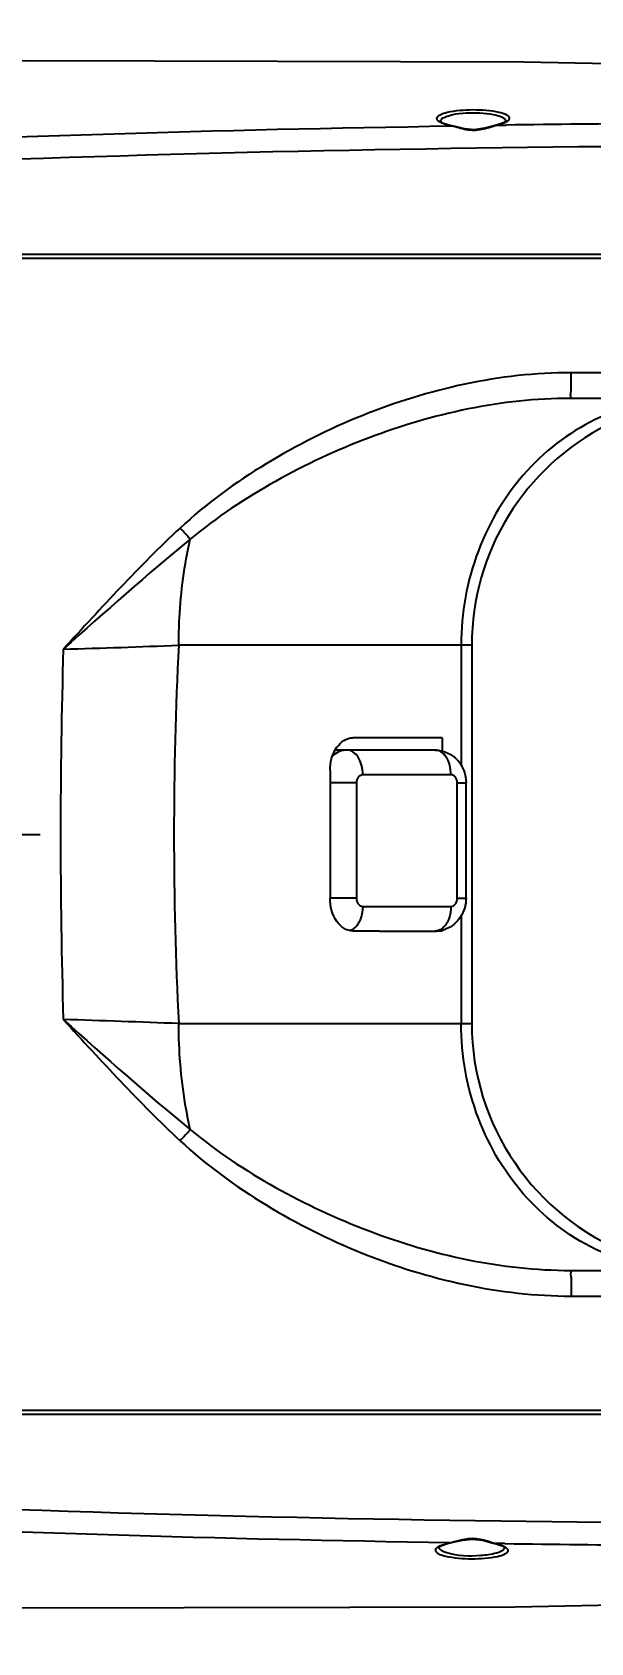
# Model space of a CAD drawing. Header units: millimetres. Extents: x 7426 to 8737, y 124 to 421.
# Drawn here: x 8520.84 to 8523.11, y 206.85 to 213.37 of the extents above; entities that cross this region are included whole.
import ezdxf

# ---------------------------------------------------------------- set-up
doc = ezdxf.new("R2010")
doc.units = ezdxf.units.MM
doc.linetypes.add('CENTER', pattern=[0.6, 0.375, -0.075, 0.075, -0.075])
for name, color, linetype in [('中心线', 7, 'Continuous'), ('外形图', 7, 'Continuous'), ('尺寸标注', 7, 'Continuous')]:
    doc.layers.add(name, color=color, linetype=linetype)
doc.styles.add('微软雅黑', font='msyh.ttc')
doc.dimstyles.new('尺寸标注_1_30比例', dxfattribs={"dimtxt": 2.1, "dimasz": 1.7, "dimexe": 0.5, "dimexo": 0.4, "dimgap": 0.5, "dimtad": 1, "dimdec": 1, "dimlfac": 30, "dimdsep": 46, "dimtxsty": '微软雅黑', "dimcen": 0.09, "dimadec": 0, "dimazin": 0, "dimtp": 0.01, "dimtm": 0.01, "dimtfac": 1, "dimtdec": 1, "dimtofl": 0, "dimtmove": 0, "dimatfit": 3, "dimfxl": 1, "dimtolj": 1, "dimarcsym": 0})

# ---------------------------------------------------------------- blocks, each defined once
blk = doc.blocks.new('*D1305')
at = {"layer": 'Defpoints', "color": 0}
for p in [(8485.0037, 232.4237), (8436.1924, 220.4238), (8494.6243, 210.1207), (8494.6243, 210.1207), (8553.9577, 210.1207)]:
    blk.add_point(p, dxfattribs=at)
at = {"layer": '尺寸标注', "color": 0, "lineweight": -2, "ltscale": 10}
blk.add_arc((8494.6243, 210.1207), 24.2895, 4.01089, 165.98911, dxfattribs=at)
at = {"layer": '尺寸标注', "color": 0}
for points in [[(8470.7803, 216.0602), (8471.3345, 215.9424), (8470.7038, 214.3385)], [(8518.5712, 211.8097), (8519.1375, 211.8295), (8518.9139, 210.1207)]]:
    blk.add_solid(points, dxfattribs=at)
at = {"layer": '尺寸标注', "color": 0, "insert": (8503.4089, 234.4644), "char_height": 2.1, "attachment_point": 5, "rotation": 340.15769, "style": '微软雅黑'}
blk.add_mtext('\\A1;+\\A1;170%%d', dxfattribs=at)
blk = doc.blocks.new('*D1306')
at = {"layer": 'Defpoints', "color": 0}
for p in [(8494.4443, 210.1157), (8494.4443, 210.1157), (8553.7776, 210.1157), (8436.0124, 199.8125), (8484.7488, 187.639)]:
    blk.add_point(p, dxfattribs=at)
at = {"layer": '尺寸标注', "color": 0, "lineweight": -2, "ltscale": 10}
blk.add_arc((8494.4443, 210.1157), 24.4786, 193.9799, 356.0201, dxfattribs=at)
at = {"layer": '尺寸标注', "color": 0}
for points in [[(8519.1471, 208.4068), (8518.5807, 208.4265), (8518.9229, 210.1157)], [(8470.9679, 204.2609), (8470.4136, 204.1432), (8470.3376, 205.865)]]:
    blk.add_solid(points, dxfattribs=at)
at = {"layer": '尺寸标注', "color": 0, "insert": (8501.6257, 188.3835), "char_height": 2.1, "attachment_point": 5, "rotation": 18.28607, "style": '微软雅黑'}
blk.add_mtext('\\A1;-\\A1;170%%d', dxfattribs=at)

msp = doc.modelspace()

# ---------------------------------------------------------------- linework, layer by layer
at = {"layer": '中心线', "linetype": 'CENTER', "ltscale": 50}
msp.add_line((8494.6243, 210.1207), (8553.9577, 210.1207), dxfattribs=at)
at = {"layer": '外形图', "linetype": 'Continuous'}
for p, q in [((8522.7623, 213.0098), (8522.7531, 213.004)), ((8522.532, 212.994), (8522.5087, 213.0015)), ((8522.5435, 212.9914), (8522.532, 212.994)), ((8522.5409, 212.9912), (8522.5434, 212.9915)), ((8522.5434, 212.9915), (8522.5435, 212.9914)), ((8522.5563, 212.9887), (8522.5434, 212.9915)), ((8522.7115, 212.9895), (8522.6944, 212.9841)), ((8522.7235, 212.9941), (8522.713, 212.9914)), ((8522.7332, 212.9967), (8522.7234, 212.9941)), ((8522.7235, 212.9941), (8522.7234, 212.9941)), ((8522.7264, 212.994), (8522.7235, 212.9941)), ((8522.7264, 212.994), (8522.7632, 212.9945)), ((8522.7531, 213.004), (8522.7332, 212.9967)), ((8527.4166, 212.454), (8516.7174, 212.454)), ((8516.7697, 212.4715), (8526.8668, 212.4715)), ((8526.8731, 211.9914), (8523.0276, 211.9914)), ((8527.3279, 211.8873), (8523.0238, 211.8873)), ((8522.6243, 210.8873), (8521.4364, 210.8873)), ((8522.5813, 210.8873), (8522.5813, 210.4006)), ((8522.6243, 210.8873), (8522.6243, 209.354)), ((8522.5048, 210.5123), (8522.1414, 210.5123)), ((8522.5048, 210.5123), (8522.5048, 210.4582)), ((8522.4756, 210.4623), (8522.0707, 210.4623)), ((8522.0499, 210.379), (8522.0499, 209.8623)), ((8522.5398, 210.3623), (8522.1823, 210.3623)), ((8522.1568, 210.329), (8522.0499, 210.329)), ((8522.1568, 210.329), (8522.1568, 209.8623)), ((8522.5654, 210.329), (8522.6011, 210.329)), ((8522.5654, 209.8623), (8522.5654, 210.329)), ((8522.6011, 209.8623), (8522.6011, 210.329)), ((8522.1568, 209.8623), (8522.0499, 209.8623)), ((8522.1823, 209.829), (8522.5398, 209.829)), ((8522.5654, 209.8623), (8522.6011, 209.8623)), ((8522.5813, 209.7906), (8522.5813, 209.354)), ((8522.2498, 209.729), (8522.1414, 209.729)), ((8522.2498, 209.729), (8522.4756, 209.729)), ((8522.5048, 209.729), (8522.4756, 209.729)), ((8522.5048, 209.7331), (8522.5048, 209.729)), ((8521.4364, 209.354), (8522.6243, 209.354)), ((8523.0238, 208.354), (8527.3278, 208.354)), ((8523.0276, 208.2499), (8526.8731, 208.2499)), ((8516.7174, 207.7873), (8526.8619, 207.7873)), ((8526.8614, 207.7698), (8516.7643, 207.7698)), ((8522.4921, 207.2332), (8522.503, 207.2396)), ((8522.503, 207.2396), (8522.5256, 207.2471)), ((8522.5256, 207.2471), (8522.5382, 207.2499)), ((8522.5355, 207.2501), (8522.5381, 207.2499)), ((8522.5381, 207.2499), (8522.5486, 207.2521)), ((8522.5381, 207.2499), (8522.5382, 207.2499)), ((8522.5535, 207.2548), (8522.5647, 207.2579)), ((8522.7056, 207.2504), (8522.7273, 207.2448)), ((8522.7182, 207.2472), (8522.718, 207.2472)), ((8522.721, 207.2473), (8522.7182, 207.2472)), ((8522.7579, 207.2468), (8522.721, 207.2473)), ((8522.7273, 207.2448), (8522.7476, 207.2374)), ((8522.7476, 207.2374), (8522.7569, 207.2315)), ((8522.7569, 207.2315), (8522.7577, 207.2307))]:
    msp.add_line(p, q, dxfattribs=at)
for points in [[(8525.6297, 213.1819), (8524.4349, 213.2181), (8522.8351, 213.25), (8520.8374, 213.255), (8519.2741, 213.2364), (8518.0889, 213.1953), (8517.1451, 213.1259), (8516.4171, 213.037)], [(8522.763, 213.01), (8522.763, 213.0103), (8522.7623, 213.0098)], [(8522.5087, 213.0015), (8522.4975, 213.008), (8522.4965, 213.0091)], [(8522.713, 212.9914), (8522.6761, 212.9816), (8522.6356, 212.9761), (8522.5945, 212.98), (8522.5563, 212.9887)], [(8516.4118, 207.2043), (8517.1339, 207.116), (8518.0686, 207.0468), (8519.24, 207.0055), (8520.7877, 206.9866), (8522.7999, 206.991), (8524.4179, 207.023), (8525.6243, 207.0594)], [(8522.491, 207.2325), (8522.4909, 207.2323), (8522.4921, 207.2332)], [(8522.5486, 207.2521), (8522.5865, 207.2609), (8522.6276, 207.2653), (8522.6684, 207.2603), (8522.7056, 207.2504)]]:
    msp.add_lwpolyline(points, dxfattribs=at)
at = {"layer": '外形图'}
msp.add_arc((8494.6243, 210.1207), 59.3333, 190, 44.357129, dxfattribs=at)
at = {"layer": '外形图', "linetype": 'Continuous'}
for centre, radius, start, end in [((8522.4899, 212.7683), 0.2287, 76.52481, 77.12586), ((8524.2056, 107.2763), 105.7281, 90.4567, 90.781688), ((8523.6243, 210.8873), 1, 116.7655, 180), ((8545.9137, 210.1207), 24.9567, 178.27708, 181.72295), ((8519.8789, 248.8675), 38.012, 271.64226, 272.3483), ((8536.5325, 210.1207), 15.1156, 177.09272, 182.90733), ((8522.4755, 209.849), 0.12, 270.01429, 280.40478), ((8522.4753, 209.8497), 0.1207, 280.43147, 290.71326), ((8519.7556, 167.8397), 41.5483, 87.68156, 88.3275), ((8523.6243, 209.354), 1, 180, 248.59665), ((8522.7788, 207.4589), 0.2193, 253.99691, 254.72304), ((8524.2, 312.9385), 105.7015, 269.218291, 269.543347)]:
    msp.add_arc(centre, radius, start, end, dxfattribs=at)
for points, knots in [([(8522.4829, 213.0213), (8522.4829, 213.0271), (8522.4986, 213.0402), (8522.5471, 213.0529), (8522.6296, 213.0604), (8522.7121, 213.0534), (8522.7605, 213.0412), (8522.7763, 213.0284), (8522.7763, 213.0226)], [0, 0, 0, 0, 0.056336, 0.163427, 0.500568, 0.837651, 0.944308, 1, 1, 1, 1]), ([(8522.5099, 212.9996), (8522.5059, 213.001), (8522.4957, 213.0052), (8522.4829, 213.0137), (8522.4829, 213.0213)], [0, 0, 0, 0, 0.35879, 1, 1, 1, 1]), ([(8522.4963, 213.0089), (8522.4965, 213.0108), (8522.5006, 213.0215), (8522.5124, 213.0261), (8522.5208, 213.0293)], [0, 0, 0, 0, 0.17449, 1, 1, 1, 1]), ([(8522.5208, 213.0293), (8522.5548, 213.0421), (8522.629, 213.0462), (8522.703, 213.0428), (8522.7374, 213.0305)], [0, 0, 0, 0, 0.498484, 1, 1, 1, 1]), ([(8522.7374, 213.0305), (8522.7407, 213.0294), (8522.7501, 213.0256), (8522.7605, 213.0193), (8522.7625, 213.0127)], [0, 0, 0, 0, 0.337132, 1, 1, 1, 1]), ([(8522.7763, 213.0226), (8522.7763, 213.0208), (8522.7729, 213.0109), (8522.7624, 213.0063), (8522.7548, 213.003)], [0, 0, 0, 0, 0.173235, 1, 1, 1, 1]), ([(8522.7625, 213.0127), (8522.7626, 213.0123), (8522.7629, 213.0114), (8522.763, 213.0106), (8522.763, 213.0101)], [0, 0, 0, 0, 0.504803, 1, 1, 1, 1]), ([(8516.9037, 212.6773), (8517.8379, 212.7925), (8519.7182, 212.921), (8521.5998, 212.9762), (8522.5409, 212.9912)], [0, 0, 0, 0, 0.50002, 1, 1, 1, 1]), ([(8522.6944, 212.9841), (8522.6747, 212.9779), (8522.6331, 212.9682), (8522.5916, 212.9775), (8522.5714, 212.9831)], [0, 0, 0, 0, 0.497266, 1, 1, 1, 1]), ([(8516.7675, 212.5716), (8517.3138, 212.6431), (8518.4118, 212.7449), (8520.6123, 212.8651), (8522.2651, 212.9018), (8523.3667, 212.9102)], [0, 0, 0, 0, 0.250024, 0.500079, 1, 1, 1, 1]), ([(8523.0276, 211.9914), (8522.7389, 211.9914), (8522.3023, 211.8921), (8521.7849, 211.6323), (8521.5476, 211.461), (8521.4417, 211.362)], [0, 0, 0, 0, 0.498832, 0.749465, 1, 1, 1, 1]), ([(8523.0238, 211.8873), (8523.0265, 211.8873), (8523.0235, 211.9037), (8523.0281, 211.9198), (8523.0269, 211.9545), (8523.0276, 211.9782), (8523.0276, 211.9914)], [0, 0, 0, 0, 0.078078, 0.296503, 0.621081, 1, 1, 1, 1]), ([(8523.0238, 211.8873), (8522.7466, 211.8873), (8522.3281, 211.7951), (8521.8245, 211.5602), (8521.5898, 211.4061), (8521.4833, 211.3164)], [0, 0, 0, 0, 0.498848, 0.749386, 1, 1, 1, 1]), ([(8523.4951, 211.8873), (8523.3758, 211.8873), (8523.1312, 211.8335), (8522.8276, 211.6076), (8522.6275, 211.2758), (8522.5813, 211.017), (8522.5813, 210.8873)], [0, 0, 0, 0, 0.239523, 0.485312, 0.739701, 1, 1, 1, 1]), ([(8521.4364, 210.8873), (8521.4364, 210.9242), (8521.4403, 211.0682), (8521.4592, 211.212), (8521.4833, 211.3164)], [0, 0, 0, 0, 0.256105, 1, 1, 1, 1]), ([(8521.4833, 211.3164), (8521.4802, 211.3199), (8521.4665, 211.3352), (8521.4526, 211.3503), (8521.4417, 211.362)], [0, 0, 0, 0, 0.22526, 1, 1, 1, 1]), ([(8522.0499, 210.379), (8522.0499, 210.4118), (8522.0621, 210.4715), (8522.1165, 210.5123), (8522.1414, 210.5123)], [0, 0, 0, 0, 0.567724, 1, 1, 1, 1]), ([(8522.1181, 210.4623), (8522.1076, 210.4623), (8522.086, 210.4579), (8522.0678, 210.4458), (8522.0596, 210.4383)], [0, 0, 0, 0, 0.485967, 1, 1, 1, 1]), ([(8522.1823, 210.3623), (8522.1823, 210.3752), (8522.1793, 210.4), (8522.1661, 210.4325), (8522.1454, 210.4559), (8522.1266, 210.4623), (8522.1181, 210.4623)], [0, 0, 0, 0, 0.297415, 0.56961, 0.801497, 1, 1, 1, 1]), ([(8522.4756, 210.4623), (8522.4923, 210.4623), (8522.5263, 210.455), (8522.5682, 210.4244), (8522.595, 210.3801), (8522.6011, 210.3459), (8522.6011, 210.329)], [0, 0, 0, 0, 0.249004, 0.498272, 0.748481, 1, 1, 1, 1]), ([(8522.5398, 210.3623), (8522.5398, 210.3752), (8522.5368, 210.4), (8522.5236, 210.4325), (8522.5029, 210.4559), (8522.4841, 210.4623), (8522.4756, 210.4623)], [0, 0, 0, 0, 0.297415, 0.56961, 0.801497, 1, 1, 1, 1]), ([(8522.1823, 210.3623), (8522.179, 210.3623), (8522.1719, 210.3604), (8522.1635, 210.3527), (8522.158, 210.3417), (8522.1568, 210.3333), (8522.1568, 210.329)], [0, 0, 0, 0, 0.218812, 0.457052, 0.720339, 1, 1, 1, 1]), ([(8522.5654, 210.329), (8522.5654, 210.3333), (8522.5641, 210.3417), (8522.5587, 210.3527), (8522.5503, 210.3604), (8522.5432, 210.3623), (8522.5398, 210.3623)], [0, 0, 0, 0, 0.279661, 0.542948, 0.781188, 1, 1, 1, 1]), ([(8522.1414, 209.729), (8522.1165, 209.729), (8522.0621, 209.7698), (8522.0499, 209.8295), (8522.0499, 209.8623)], [0, 0, 0, 0, 0.432362, 1, 1, 1, 1]), ([(8522.1823, 209.829), (8522.1823, 209.8121), (8522.1775, 209.7805), (8522.161, 209.7521), (8522.1502, 209.7424)], [0, 0, 0, 0, 0.538325, 1, 1, 1, 1]), ([(8522.1568, 209.8623), (8522.1568, 209.858), (8522.158, 209.8496), (8522.1635, 209.8386), (8522.1719, 209.8309), (8522.179, 209.829), (8522.1823, 209.829)], [0, 0, 0, 0, 0.279661, 0.542948, 0.781188, 1, 1, 1, 1]), ([(8522.5398, 209.829), (8522.5398, 209.8121), (8522.535, 209.7805), (8522.5185, 209.7521), (8522.5077, 209.7424)], [0, 0, 0, 0, 0.538325, 1, 1, 1, 1]), ([(8522.6011, 209.8623), (8522.6011, 209.849), (8522.5973, 209.8221), (8522.5806, 209.7853), (8522.5538, 209.755), (8522.5304, 209.7415), (8522.518, 209.7368)], [0, 0, 0, 0, 0.25131, 0.501651, 0.751047, 1, 1, 1, 1]), ([(8522.5398, 209.829), (8522.5432, 209.829), (8522.5503, 209.8309), (8522.5587, 209.8386), (8522.5641, 209.8496), (8522.5654, 209.858), (8522.5654, 209.8623)], [0, 0, 0, 0, 0.218812, 0.457052, 0.720339, 1, 1, 1, 1]), ([(8522.1502, 209.7424), (8522.1488, 209.7411), (8522.1431, 209.7364), (8522.1365, 209.7328), (8522.1313, 209.7311)], [0, 0, 0, 0, 0.262995, 1, 1, 1, 1]), ([(8522.5077, 209.7424), (8522.5061, 209.741), (8522.4998, 209.7359), (8522.4924, 209.7321), (8522.4867, 209.7305)], [0, 0, 0, 0, 0.264209, 1, 1, 1, 1]), ([(8521.4833, 208.9249), (8521.4754, 208.9589), (8521.4476, 209.1003), (8521.4364, 209.2448), (8521.4364, 209.354)], [0, 0, 0, 0, 0.241946, 1, 1, 1, 1]), ([(8523.4951, 208.354), (8523.3758, 208.354), (8523.1312, 208.4078), (8522.8276, 208.6337), (8522.6275, 208.9655), (8522.5813, 209.2243), (8522.5813, 209.354)], [0, 0, 0, 0, 0.239523, 0.485312, 0.739701, 1, 1, 1, 1]), ([(8521.4833, 208.9249), (8521.4802, 208.9215), (8521.4665, 208.9061), (8521.4526, 208.891), (8521.4417, 208.8793)], [0, 0, 0, 0, 0.22526, 1, 1, 1, 1]), ([(8521.4833, 208.9249), (8521.5898, 208.8352), (8521.8245, 208.6812), (8522.3281, 208.4462), (8522.7466, 208.354), (8523.0238, 208.354)], [0, 0, 0, 0, 0.250603, 0.501152, 1, 1, 1, 1]), ([(8521.4417, 208.8793), (8521.5476, 208.7804), (8521.7849, 208.609), (8522.3023, 208.3492), (8522.7389, 208.2499), (8523.0276, 208.2499)], [0, 0, 0, 0, 0.250523, 0.501168, 1, 1, 1, 1]), ([(8523.0238, 208.354), (8523.0265, 208.354), (8523.0235, 208.3377), (8523.0281, 208.3215), (8523.0269, 208.2868), (8523.0276, 208.2631), (8523.0276, 208.2499)], [0, 0, 0, 0, 0.078078, 0.296503, 0.621081, 1, 1, 1, 1]), ([(8523.3613, 207.3312), (8522.2597, 207.3395), (8520.6069, 207.3763), (8518.4065, 207.4964), (8517.3085, 207.5982), (8516.7622, 207.6697)], [0, 0, 0, 0, 0.499921, 0.749976, 1, 1, 1, 1]), ([(8522.5355, 207.2501), (8521.6108, 207.2648), (8519.7619, 207.3187), (8517.9144, 207.4428), (8516.9959, 207.5522)], [0, 0, 0, 0, 0.499975, 1, 1, 1, 1]), ([(8522.5647, 207.2579), (8522.5849, 207.2635), (8522.6265, 207.2731), (8522.6683, 207.2637), (8522.6881, 207.2576)], [0, 0, 0, 0, 0.501755, 1, 1, 1, 1]), ([(8522.4776, 207.2201), (8522.4776, 207.2224), (8522.4846, 207.2374), (8522.5022, 207.2414), (8522.5148, 207.2451)], [0, 0, 0, 0, 0.153344, 1, 1, 1, 1]), ([(8522.771, 207.2188), (8522.771, 207.213), (8522.7551, 207.2001), (8522.7066, 207.1879), (8522.6241, 207.1809), (8522.5417, 207.1884), (8522.4933, 207.2012), (8522.4776, 207.2142), (8522.4776, 207.2201)], [0, 0, 0, 0, 0.055793, 0.162724, 0.500012, 0.836938, 0.943763, 1, 1, 1, 1]), ([(8522.5069, 207.2158), (8522.5046, 207.2169), (8522.4979, 207.2206), (8522.4913, 207.2273), (8522.491, 207.2325)], [0, 0, 0, 0, 0.331262, 1, 1, 1, 1]), ([(8522.7559, 207.2259), (8522.7498, 207.2156), (8522.7138, 207.2042), (8522.638, 207.194), (8522.5667, 207.1957), (8522.5226, 207.2096)], [0, 0, 0, 0, 0.150849, 0.419656, 1, 1, 1, 1]), ([(8522.7527, 207.2369), (8522.7548, 207.2358), (8522.7614, 207.2324), (8522.768, 207.2275), (8522.7701, 207.2228)], [0, 0, 0, 0, 0.319929, 1, 1, 1, 1]), ([(8522.7576, 207.2311), (8522.7576, 207.2302), (8522.7572, 207.2284), (8522.7564, 207.2267), (8522.7559, 207.2259)], [0, 0, 0, 0, 0.483003, 1, 1, 1, 1]), ([(8522.7701, 207.2228), (8522.7704, 207.2221), (8522.7708, 207.2208), (8522.771, 207.2194), (8522.771, 207.2188)], [0, 0, 0, 0, 0.511975, 1, 1, 1, 1])]:
    msp.add_open_spline(points, degree=3, knots=knots, dxfattribs=at)
for points in [[(8522.5243, 212.9951), (8522.5194, 212.9964), (8522.5146, 212.9978), (8522.5099, 212.9996)], [(8522.5409, 212.9912), (8522.5353, 212.9923), (8522.5298, 212.9936), (8522.5243, 212.9951)], [(8522.5714, 212.9831), (8522.562, 212.9856), (8522.5527, 212.9884), (8522.5432, 212.9907)], [(8522.7264, 212.994), (8522.7214, 212.9926), (8522.7164, 212.9911), (8522.7115, 212.9895)], [(8522.7548, 213.003), (8522.7457, 212.9991), (8522.736, 212.9963), (8522.7264, 212.994)], [(8521.4417, 211.362), (8521.2756, 211.2068), (8521.1222, 211.0384), (8520.9683, 210.871)], [(8521.4833, 211.3164), (8521.3067, 211.1738), (8521.1379, 211.0218), (8520.9683, 210.871)], [(8522.4867, 209.7305), (8522.4831, 209.7295), (8522.4793, 209.729), (8522.4756, 209.729)], [(8520.9683, 209.3703), (8521.1379, 209.2195), (8521.3067, 209.0675), (8521.4833, 208.9249)], [(8520.9683, 209.3703), (8521.1222, 209.2029), (8521.2756, 209.0345), (8521.4417, 208.8793)], [(8522.5226, 207.2096), (8522.5172, 207.2113), (8522.5119, 207.2132), (8522.5069, 207.2158)], [(8522.5148, 207.2451), (8522.5216, 207.2471), (8522.5286, 207.2487), (8522.5355, 207.2501)], [(8522.5355, 207.2501), (8522.5416, 207.2515), (8522.5476, 207.2531), (8522.5535, 207.2548)], [(8522.6881, 207.2576), (8522.6982, 207.2544), (8522.7082, 207.251), (8522.7184, 207.2481)], [(8522.721, 207.2473), (8522.7318, 207.2447), (8522.7426, 207.2416), (8522.7527, 207.2369)]]:
    msp.add_open_spline(points, degree=3, dxfattribs=at)

# ---------------------------------------------------------------- dimensions: what is measured, and where the dimension line sits
at = {"layer": '尺寸标注', "ltscale": 10}
for base, line1, line2, text, picture, middle in [((8485.0037, 232.4237), ((8494.6243, 210.1207), (8553.9577, 210.1207)), ((8494.6243, 210.1207), (8436.1924, 220.4238)), '\\A1;+<>', '*D1305', (8502.869, 232.9681)), ((8484.7488, 187.639), ((8494.4443, 210.1157), (8553.7776, 210.1157)), ((8494.4443, 210.1157), (8436.0124, 199.8125)), '\\A1;-<>', '*D1306', (8502.1248, 186.8732))]:
    dim = msp.add_angular_dim_2l(base=base, line1=line1, line2=line2, text=text, dimstyle='尺寸标注_1_30比例', dxfattribs=at)
    dim.commit()
    dim.dimension.update_dxf_attribs({"geometry": picture, "text_midpoint": middle, "dimtype": 162})

doc.saveas('drawing.dxf')
